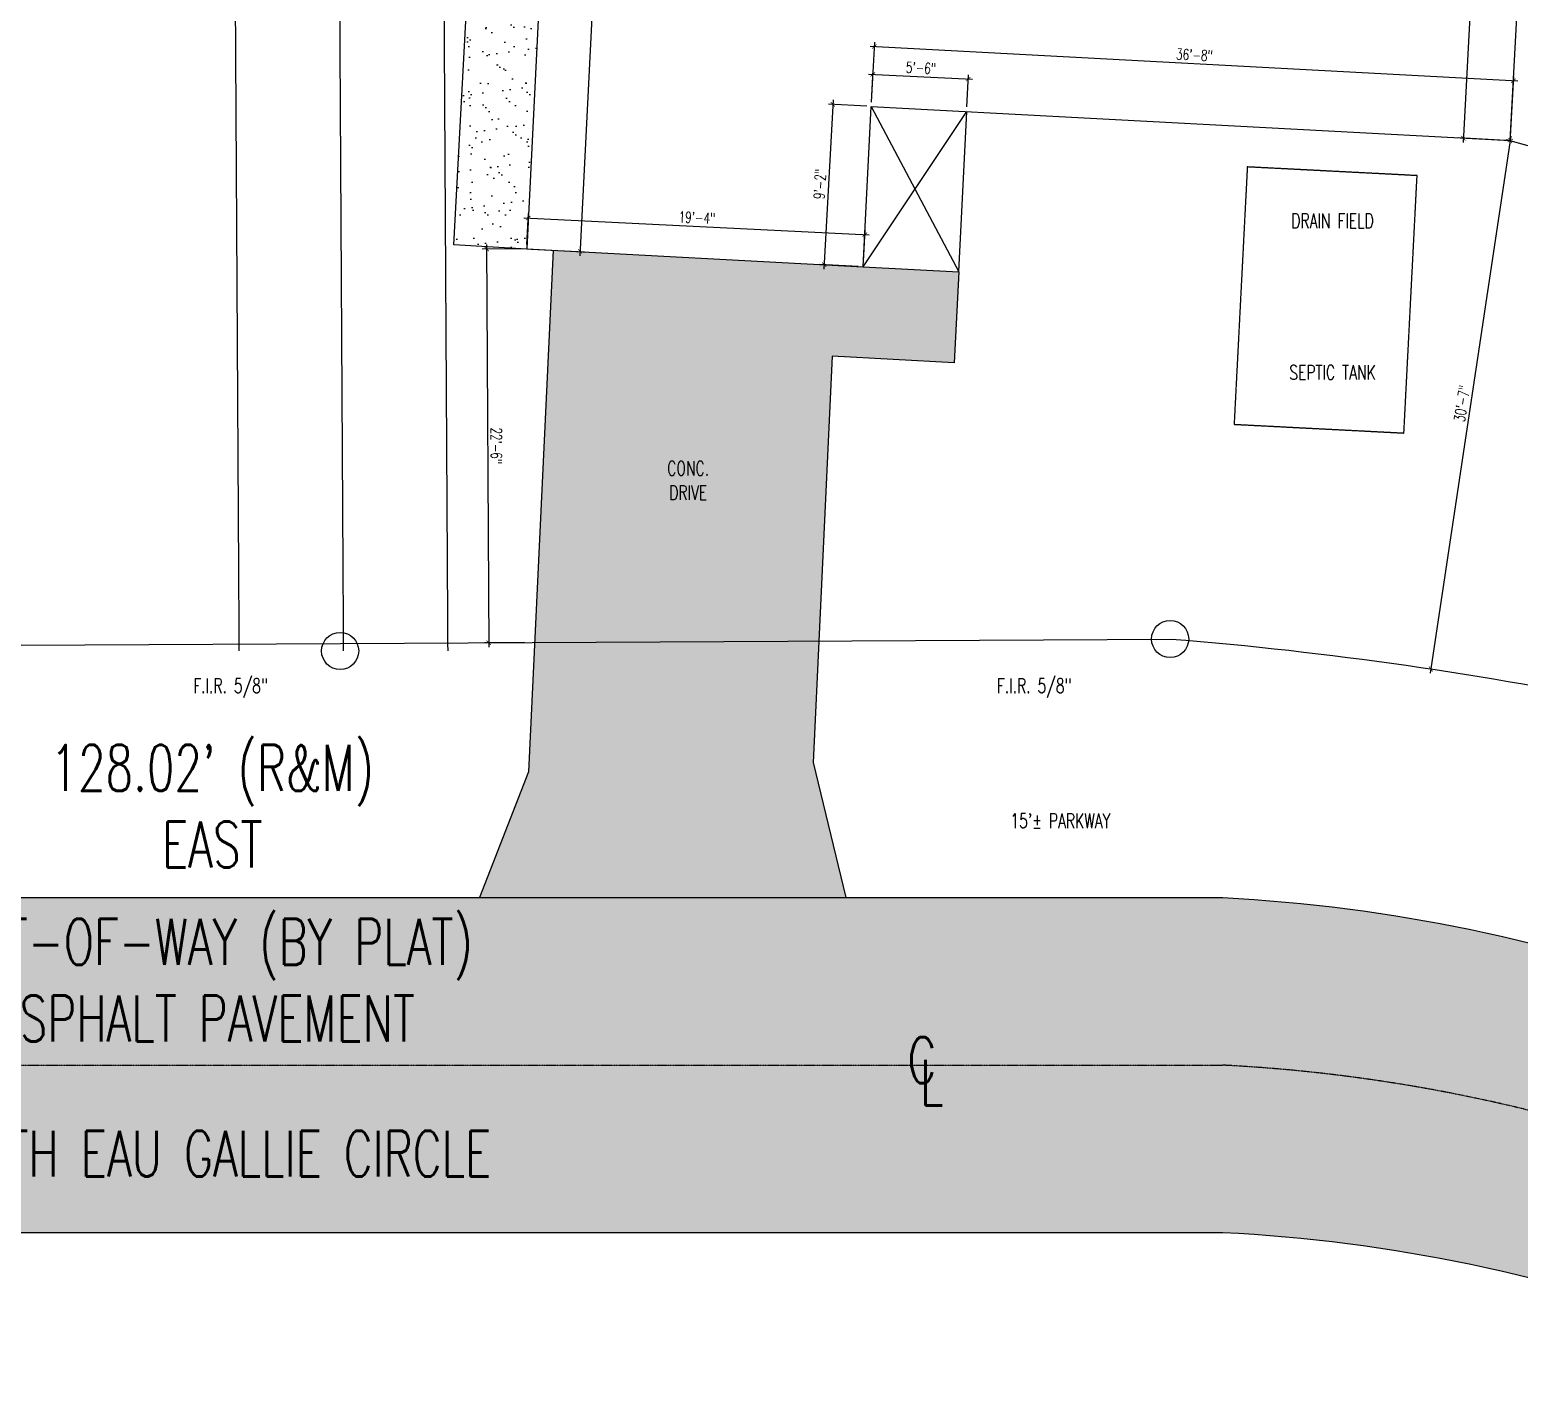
# Model space of a CAD drawing. Header units: inches. Extents: x 44047 to 46838, y -509 to 1872.
# Drawn here: x 45123 to 46147, y -509 to 423 of the extents above; entities that cross this region are included whole.
import ezdxf

# ---------------------------------------------------------------- set-up
doc = ezdxf.new("R2010")
doc.units = ezdxf.units.IN
doc.header["$LTSCALE"] = 0.5
doc.header["$MEASUREMENT"] = 0
doc.linetypes.add('CENTER2', pattern=[1.125, 0.75, -0.125, 0.125, -0.125])
doc.linetypes.add('DASHED', pattern=[0.75, 0.5, -0.25])
doc.layers.get('Defpoints').update_dxf_attribs({"color": 140})
doc.layers.add('A-TEXT', color=3, linetype='Continuous')
doc.layers.add('DIMS', color=8, linetype='Continuous')
doc.styles.add('DimText', font='simplex.shx', dxfattribs={"width": 0.7})
doc.dimstyles.new('Copy of S25-T09375', dxfattribs={"dimscale": 48, "dimtxt": 0.15625, "dimasz": 0.0625, "dimexe": 0.0625, "dimexo": 0.0625, "dimgap": 0.03125, "dimtad": 1, "dimdec": 0, "dimzin": 3, "dimdsep": 46, "dimlunit": 4, "dimtxsty": 'DimText', "dimblk": 'ARCHTICK', "dimcen": 0.09375, "dimdle": 0.0625, "dimclrd": 1, "dimclre": 1, "dimclrt": 2, "dimadec": 1, "dimazin": 1, "dimtfac": 1, "dimtdec": 0, "dimtix": 1, "dimtmove": 2, "dimatfit": 3, "dimfxl": 1, "dimfrac": 1, "dimtzin": 3, "dimlwd": -1, "dimlwe": -1, "dimarcsym": 0})

# ---------------------------------------------------------------- blocks, each defined once
blk = doc.blocks.new('_ArchTick')
at = {"color": 0, "linetype": 'ByBlock', "const_width": 0.15}
blk.add_lwpolyline([(-0.5, -0.5), (0.5, 0.5)], dxfattribs=at)
blk = doc.blocks.new('*D54')
at = {"layer": 'Defpoints', "color": 0, "transparency": 16777216}
for p in [(45492.34733671352, 832.8939042544339), (45464.63066832055, 272.9852326261389), (45501.3204717734, 271.1690094325445)]:
    blk.add_point(p, dxfattribs=at)
at = {"layer": 'DIMS', "color": 1, "transparency": 16777216}
for p, q in [((45495.34366776471, 832.7455795037208), (45532.03347121756, 830.9293563101264)), ((45529.18546491709, 834.0740121120293), (45501.17214702269, 268.1726783813542)), ((45467.62699937174, 272.8369078754258), (45504.31680282459, 271.0206846818314))]:
    blk.add_line(p, q, dxfattribs=at)
at = {"layer": 'DIMS', "color": 1, "transparency": 16777216, "xscale": 3, "yscale": 3, "zscale": 3}
for p, rotation in [((45529.03714016637, 831.0776810608395), 87.16605054410567), ((45501.3204717734, 271.1690094325445), 267.1660505441057)]:
    blk.add_blockref('_ArchTick', p, dxfattribs=dict(at, rotation=rotation))
at = {"layer": 'DIMS', "color": 2, "transparency": 16777216, "insert": (45509.22181447526, 551.4182289772757), "char_height": 7.5, "attachment_point": 5, "rotation": 87.16605054410572, "style": 'DimText'}
blk.add_mtext('46\'-9"', dxfattribs=at)
blk = doc.blocks.new('*D55')
at = {"layer": 'Defpoints', "color": 0, "transparency": 16777216}
for p in [(45696.99323138961, 282.6994132813552), (45464.63066832054, 272.9852326261389), (45695.94553093687, 261.534655654616)]:
    blk.add_point(p, dxfattribs=at)
at = {"layer": 'DIMS', "color": 1, "transparency": 16777216}
for p, q in [((45464.77899307125, 275.9815636773287), (45465.82669352399, 297.1463213040679)), ((45462.68203772209, 294.2983150035911), (45699.9895624408, 282.5510885306421)), ((45696.09385568758, 264.5309867058058), (45697.14155614032, 285.695744332545))]:
    blk.add_line(p, q, dxfattribs=at)
at = {"layer": 'DIMS', "color": 1, "transparency": 16777216, "xscale": 3, "yscale": 3, "zscale": 3}
for p, rotation in [((45465.67836877327, 294.1499902528781), 177.1660505441052), ((45696.99323138961, 282.6994132813552), 357.1660505441052)]:
    blk.add_blockref('_ArchTick', p, dxfattribs=dict(at, rotation=rotation))
at = {"layer": 'DIMS', "color": 2, "transparency": 16777216, "insert": (45581.63068381203, 294.3816932617447), "char_height": 7.5, "attachment_point": 5, "rotation": 357.1660505441052, "style": 'DimText'}
blk.add_mtext('19\'-4"', dxfattribs=at)
blk = doc.blocks.new('*D56')
at = {"layer": 'Defpoints', "color": 0, "transparency": 16777216}
for p in [(45701.35735560892, 370.8597563575172), (45669.03689236428, 262.0402271306048), (45695.44065291715, 260.6230655665654)]:
    blk.add_point(p, dxfattribs=at)
at = {"layer": 'DIMS', "color": 1, "transparency": 16777216}
for p, q in [((45675.11438177914, 375.2726060945274), (45668.87610564119, 259.0445389576339)), ((45698.36166743595, 371.0205430806081), (45671.95790688308, 372.437704644648)), ((45692.44496474419, 260.7838522896564), (45666.04120419132, 262.2010138536962))]:
    blk.add_line(p, q, dxfattribs=at)
at = {"layer": 'DIMS', "color": 1, "transparency": 16777216, "xscale": 3, "yscale": 3, "zscale": 3}
for p, rotation in [((45674.95359505605, 372.2769179215566), 86.92772774656687), ((45669.03689236428, 262.0402271306048), 266.9277277465669)]:
    blk.add_blockref('_ArchTick', p, dxfattribs=dict(at, rotation=rotation))
at = {"layer": 'DIMS', "color": 2, "transparency": 16777216, "insert": (45666.03953031867, 317.4782318446105), "char_height": 7.5, "attachment_point": 5, "rotation": 86.92772774656684, "style": 'DimText'}
blk.add_mtext('9\'-2"', dxfattribs=at)
blk = doc.blocks.new('*D57')
at = {"layer": 'Defpoints', "color": 0, "transparency": 16777216}
for p in [(45768.04095715357, 389.6405851460322), (45701.35735560892, 370.8597563575172), (45766.95053276722, 367.6127547798333)]:
    blk.add_point(p, dxfattribs=at)
at = {"layer": 'DIMS', "color": 1, "transparency": 16777216}
for p, q in [((45699.45144894408, 393.0359114744283), (45771.03728820476, 389.4922603953196)), ((45701.50568035964, 373.856087408707), (45702.59610474599, 395.883917774906)), ((45767.09885751793, 370.6090858310231), (45768.18928190428, 392.6369161972225))]:
    blk.add_line(p, q, dxfattribs=at)
at = {"layer": 'DIMS', "color": 1, "transparency": 16777216, "xscale": 3, "yscale": 3, "zscale": 3}
for p, rotation in [((45702.44777999528, 392.8875867237157), 177.1660505441089), ((45768.04095715357, 389.6405851460322), 357.1660505441089)]:
    blk.add_blockref('_ArchTick', p, dxfattribs=dict(at, rotation=rotation))
at = {"layer": 'DIMS', "color": 2, "transparency": 16777216, "insert": (45735.53925230502, 397.2210774295017), "char_height": 7.5, "attachment_point": 5, "rotation": 357.16605054410894, "style": 'DimText'}
blk.add_mtext('5\'-6"', dxfattribs=at)
blk = doc.blocks.new('*D58')
at = {"layer": 'Defpoints', "color": 0, "transparency": 16777216}
for p in [(46142.70927347284, 388.4635246029443), (45701.35735560892, 370.8597563575163), (46140.50662966238, 347.338852938512)]:
    blk.add_point(p, dxfattribs=at)
at = {"layer": 'DIMS', "color": 1, "transparency": 16777216}
for p, q in [((45700.56429321878, 412.1448785119733), (46145.70497967343, 388.3030741129201)), ((45701.51780609895, 373.855462558106), (45703.7204499094, 414.9801342225387)), ((46140.66708015241, 350.3345591391017), (46142.86972396286, 391.459230803534))]:
    blk.add_line(p, q, dxfattribs=at)
at = {"layer": 'DIMS', "color": 1, "transparency": 16777216, "xscale": 3, "yscale": 3, "zscale": 3}
for p, rotation in [((45703.55999941938, 411.984428021949), 176.9341585486263), ((46142.70927347284, 388.4635246029443), 356.9341585486263)]:
    blk.add_blockref('_ArchTick', p, dxfattribs=dict(at, rotation=rotation))
at = {"layer": 'DIMS', "color": 2, "transparency": 16777216, "insert": (45923.45362730128, 406.1797255445713), "char_height": 7.5, "attachment_point": 5, "rotation": 356.93415854862627, "style": 'DimText'}
blk.add_mtext('36\'-8"', dxfattribs=at)
blk = doc.blocks.new('*D59')
at = {"layer": 'Defpoints', "color": 0, "transparency": 16777216}
for p in [(46158.44499444712, 682.2588061644278), (46108.22203730321, 349.0680207264777), (46140.50662966238, 347.338852938512)]:
    blk.add_point(p, dxfattribs=at)
at = {"layer": 'DIMS', "color": 1, "transparency": 16777216}
for p, q in [((46126.32085257797, 686.9836801529832), (46108.06158681319, 346.072314525888)), ((46155.44928824653, 682.419256654452), (46123.16469588735, 684.1484244424182)), ((46137.51092346179, 347.4993034285362), (46105.22633110262, 349.2284712165024))]:
    blk.add_line(p, q, dxfattribs=at)
at = {"layer": 'DIMS', "color": 1, "transparency": 16777216, "xscale": 3, "yscale": 3, "zscale": 3}
for p, rotation in [((46126.16040208795, 683.9879739523935), 86.93415854862693), ((46108.22203730321, 349.0680207264777), 266.9341585486269)]:
    blk.add_blockref('_ArchTick', p, dxfattribs=dict(at, rotation=rotation))
at = {"layer": 'DIMS', "color": 2, "transparency": 16777216, "insert": (46111.23547046346, 516.8469881946125), "char_height": 7.5, "attachment_point": 5, "rotation": 86.9341585486269, "style": 'DimText'}
blk.add_mtext('27\'-11"', dxfattribs=at)
blk = doc.blocks.new('*D60')
at = {"layer": 'Defpoints', "color": 0, "transparency": 16777216}
for p in [(46140.50662966238, 347.338852938512), (46322.28491253169, 297.1559246201978), (46322.28491253169, 297.1559246201959)]:
    blk.add_point(p, dxfattribs=at)
at = {"layer": 'DIMS', "color": 1, "transparency": 16777216}
blk.add_line((46137.61480354953, 348.1371897928366), (46325.17673864454, 296.3575877658695), dxfattribs=at)
at = {"layer": 'DIMS', "color": 1, "transparency": 16777216, "xscale": 3, "yscale": 3, "zscale": 3}
for p, rotation in [((46140.50662966238, 347.3388529385102), 164.5669445864822), ((46322.28491253169, 297.1559246201959), 344.5669445864821)]:
    blk.add_blockref('_ArchTick', p, dxfattribs=dict(at, rotation=rotation))
at = {"layer": 'DIMS', "color": 2, "transparency": 16777216, "insert": (46232.98294079552, 327.9966145037306), "char_height": 7.5, "attachment_point": 5, "rotation": 344.5669445864821, "style": 'DimText'}
blk.add_mtext('15\'-9"', dxfattribs=at)
blk = doc.blocks.new('*D40')
at = {"layer": 'Defpoints', "color": 0, "transparency": 16777216}
for p in [(46140.50662966237, 347.3388529385129), (46085.87890991435, -15.69962033948104), (46085.87890991431, -15.69962033947468)]:
    blk.add_point(p, dxfattribs=at)
at = {"layer": 'DIMS', "color": 1, "transparency": 16777216}
blk.add_line((46140.95302514966, 350.3054555524359), (46085.43251442698, -18.6662229533913), dxfattribs=at)
at = {"layer": 'DIMS', "color": 1, "transparency": 16777216, "xscale": 3, "yscale": 3, "zscale": 3}
for p, rotation in [((46140.50662966233, 347.3388529385193), 81.44269594354611), ((46085.87890991431, -15.69962033947468), 261.4426959435461)]:
    blk.add_blockref('_ArchTick', p, dxfattribs=dict(at, rotation=rotation))
at = {"layer": 'DIMS', "color": 2, "transparency": 16777216, "insert": (46107.29488125828, 166.7070930421824), "char_height": 7.5, "attachment_point": 5, "rotation": 81.44269594354611, "style": 'DimText'}
blk.add_mtext('30\'-7"', dxfattribs=at)
blk = doc.blocks.new('*D41')
at = {"layer": 'Defpoints', "color": 0, "transparency": 16777216}
for p in [(45464.63066832054, 272.985232626139), (45438.51877933544, 2.368447407434047), (45466.07285314382, 2.515369754508555)]:
    blk.add_point(p, dxfattribs=at)
at = {"layer": 'DIMS', "color": 1, "transparency": 16777216}
for p, q in [((45461.63071096731, 272.969236415251), (45434.07663715893, 272.8223140681765)), ((45437.06059830127, 275.8382676323008), (45438.53477554633, -0.6315099458023781)), ((45463.07289579059, 2.499373543620607), (45435.51882198221, 2.352451196546099))]:
    blk.add_line(p, q, dxfattribs=at)
at = {"layer": 'DIMS', "color": 1, "transparency": 16777216, "xscale": 3, "yscale": 3, "zscale": 3}
for p, rotation in [((45437.07659451216, 272.8383102790644), 90.30550657168006), ((45438.51877933544, 2.368447407434047), 270.30550657168)]:
    blk.add_blockref('_ArchTick', p, dxfattribs=dict(at, rotation=rotation))
at = {"layer": 'DIMS', "color": 2, "transparency": 16777216, "insert": (45443.76188785226, 137.6351808339459), "char_height": 7.5, "attachment_point": 5, "rotation": 270.3055065716801, "style": 'DimText'}
blk.add_mtext('22\'-6"', dxfattribs=at)
blk = doc.blocks.new('A$C026a42d6')
at = {"layer": 'DIMS', "char_height": 31.54488057762764, "attachment_point": 5, "style": 'DimText'}
for s, insert in [('C', (7.886220144406252, 31.18627309684359)), ('L', (14.64550342740404, 15.77244028881375))]:
    blk.add_mtext(s, dxfattribs=dict(at, insert=insert))

msp = doc.modelspace()

# ---------------------------------------------------------------- hatches: boundary and pattern name
at = {"true_color": 0x636466}
h = msp.add_hatch(dxfattribs=at)
h.set_pattern_fill('AR-SAND', color=251, scale=10)
h.set_pattern_definition([(37.50000000000001, (4984.602370464141, 0.01067052681571568), (-0.6299335810960816, 19.26823769013158), [0, -15.2, 0, -17, 0, -16.25]), (7.499999999999999, (4984.602370464141, 0.01067052681571568), (17.69776705267727, 28.2214606522974), [0, -8.2, 0, -13.7, 0, -5.25]), (327.5, (4972.302370464141, 0.01067052681571568), (31.14141861751495, 0.05659053536964942), [0, -5, 0, -18, 0, -23.5]), (317.5, (4972.302370464141, 0.01067052681571568), (30.06126604572294, 8.776755649342494), [0, -2.5, 0, -11.8, 0, -13.5])])
h.paths.add_polyline_path([(45492.1317797638, 832.9045747812492), (45444.40643254432, 835.2670808288385), (45414.21896953658, 275.6844163165828), (45464.40330036688, 272.7573072497409)])
h = msp.add_hatch(dxfattribs=at)
h.set_pattern_fill('AR-CONC', color=251, scale=5, angle=42)
h.set_pattern_definition([(91.99999999999997, (0, 0), (28.75087836759688, 21.66534082503665), [3.75, -41.25]), (37.00000000000002, (0, 0), (-30.32135570618205, 23.30724639651986), [3, -33]), (142.45144446, (2.395906478340727, 1.805445060818849), (-1.570477163336825, 44.97258685799973), [3.1870096, -35.0571056]), (88.1842, (-6.691306063588582, 7.431448254773942), (45.19344445726706, 29.55595208426947), [5.625, -61.875]), (138.63563549, (-2.925185777680762, 9.894441924082043), (2.138830924835929, 67.46610560082166), [4.7805171, -52.58568799999999]), (33.18416398999994, (-6.691306063588582, 7.431448254773942), (2.138830918699526, 67.46610556134878), [4.5, -49.50000005]), (63, (-1.302755420304465, 8.919239222874747), (35.64965047576145, 5.010231624325478), [3.75, -41.24999999999999]), (7.999999999999972, (-1.302755420304465, 8.919239222874747), (-15.2200779733258, 35.08506196281814), [3, -33]), (113.45144474, (1.668048765825351, 9.336758521672472), (20.42957228351293, 40.09529328404535), [3.1870095, -35.0571056]), (79.5, (0, 0), (-10.68564663548421, 12.77624381348309), [0, -32.59999999999999, 0, -33.5, 0, -33.125]), (49.50000000000001, (0, 0), (-3.420709121800733, 23.45664509481331), [0, -19.1, 0, -31.85, 0, -12.625]), (9.5, (-8.286064804072947, -7.460806260901269), (20.58997680826171, 17.02176970926481), [0, -12.5, 0, -39, 0, -51.75]), (359.4999999999999, (-12.00178893145992, -10.80645929269556), (18.32042382546056, 23.23101073684693), [0, -16.25, 0, -25.9, 0, -36.75])])
h.paths.add_polyline_path([(45043.13986309636, 304.1411898162805), (44774.66727126719, 304.1411898162805), (44774.66727126719, 255.2551079925615), (44844.96330785243, 255.2551079925615), (44844.96330785243, -0.7964770823440688), (45043.13986309636, 0.2602292629352689)])
h.paths.add_polyline_path([(45043.13986309636, -75.92291139280132), (45043.13986309636, 0.2602292629352689), (44844.96330785243, -0.7964770823440404), (44844.96330785243, -75.92291139280132), (44803.14775308849, -172.8468784548314), (45084.95541786029, -172.8468784548314)])
h.paths.add_polyline_path([(45761.47885812657, 257.0786156768008), (45695.89918700606, 260.5984547962435), (45482.82362363501, 272.0108151099531), (45470.09943075953, 2.536840054620711), (45665.35569774291, 3.577974996253545), (45674.59346382232, 199.2161243398875), (45758.39202433421, 194.7210125292397)])
h.paths.add_polyline_path([(45661.4105023905, -79.97368791773141), (45665.35569774291, 3.577974996253545), (45470.09943075953, 2.536840054620711), (45465.89642392641, -86.47477503089726), (45432.07964968676, -172.8468784548313), (45683.94325449236, -172.8468784548313)])
h.paths.add_polyline_path([(44933.19426166345, 97.96204252307756), (44967.52759499678, 97.96204252307756), (44967.52759499678, 129.6287091897442), (44933.19426166345, 129.6287091897442)], flags=24)
h.paths.add_polyline_path([(45558.3769707106, 97.96204252307749), (45592.71030404394, 97.96204252307749), (45592.71030404394, 129.6287091897441), (45558.3769707106, 129.6287091897441)], flags=24)
h = msp.add_hatch(dxfattribs=at)
h.set_pattern_fill('DOTS', color=251, scale=300)
h.set_pattern_definition([(0, (4984.817927413853, 0), (9.375, 18.75), [0, -18.75])])
edge = h.paths.add_edge_path()
edge.add_line((44138.68971632418, -172.8468784548313), (45943.03045205708, -172.8468784548313))
edge.add_arc((45885.46380493096, -1290.624978421921), 1119.259487173274, 69.45666104341842, 87.05181694899738, ccw=False)
edge.add_line((46278.22962857567, -242.5425353841274), (46453.81982513994, -329.5397442958929))
edge.add_line((46453.81982513994, -329.5397442958929), (46350.47372085044, -508.5404476896247))
edge.add_line((46350.47372085044, -508.5404476896247), (46278.22962857567, -472.7466818003741))
edge.add_arc((45885.46380493096, -1520.829124838168), 1119.259487173276, 69.45666104341844, 87.05181694899741)
edge.add_line((45943.03045205708, -403.051024871078), (44138.68971632418, -403.051024871078))
edge.add_line((44138.68971632418, -403.051024871078), (44138.68971632418, -172.8468784548313))

# ---------------------------------------------------------------- linework, layer by layer
at = {"color": 30, "linetype": 'DASHED', "true_color": 0xf26722}
for p, q in [((45258.16002255239, 1496.673891788083), (45266.87567404407, -3.326108211917017)), ((45401.59118153949, 1496.673891788083), (45410.30683303118, -3.326108211917017))]:
    msp.add_line(p, q, dxfattribs=at)
at = {"color": 251, "linetype": 'DASHED', "true_color": 0x636466}
msp.add_line((45329.87560204594, 1496.673891788083), (45338.59125353763, -3.326108211917017), dxfattribs=at)
at = {"color": 251, "true_color": 0x636466}
for p, q in [((45701.35735560892, 370.8597563575169), (45761.47885812658, 257.0786156768006)), ((45695.89918700606, 260.5984547962435), (45766.93739117471, 367.3472794529778))]:
    msp.add_line(p, q, dxfattribs=at)
at = {"color": 1}
for p, q in [((45761.47885812658, 257.0786156768006), (45766.93739117471, 367.3472794529779)), ((45695.89918700606, 260.5984547962435), (45761.47885812658, 257.0786156768006))]:
    msp.add_line(p, q, dxfattribs=at)
msp.add_lwpolyline([(44370.55186371176, -3.326108211917017), (45907.46605466992, 4.868942790641238, -0.0312761476048974), (46228.84355467623, -41.31793788934374), (46653.43186371175, 1496.673891788083), (44370.55186371176, 1496.673891788083), (44370.55186371176, 1203.188059034248), (44383.88245236483, 1066.247669594242), (44371.15186371176, 666.541189816282)], format="xyb", close=True)
for points in [[(45464.61885731659, 272.7466367229255), (45414.43452648629, 275.6737457897671), (45444.62198949403, 835.2564103020229)], [(45482.82362363501, 272.0108151099533), (45465.89642392641, -86.4747750308973), (45432.07964968676, -172.846878454832)], [(45761.47895256731, 257.0805234885485), (45758.39202433421, 194.7210125292397), (45674.59346382232, 199.2161243398875), (45661.4105023905, -79.97368791773107), (45683.94325449236, -172.8468784548318)]]:
    msp.add_lwpolyline(points, dxfattribs=at)
msp.add_lwpolyline([(46140.50662966238, 347.338852938512), (46158.44499444712, 682.2588061644274), (45718.67532420057, 705.8129381000217), (45724.8045329195, 820.2489149625435), (45492.33773175375, 832.6998729884472), (45464.63066832054, 272.9852326261389), (45695.89918700606, 260.5984547962435), (45701.35735560892, 370.8597563575169)], close=True)
at = {"color": 251, "linetype": 'DASHED', "true_color": 0x636466}
msp.add_lwpolyline([(46076.46384432702, 323.2648994397023), (45959.78395929447, 329.2483240902116), (45950.71474271105, 152.3938953813586), (46067.3946277436, 146.4104707308493)], close=True, dxfattribs=at)
at = {"color": 1}
for points in [[(44138.68971632418, -172.8468784548313), (45943.03045205708, -172.8468784548313, -0.07692454502789291), (46278.22962857567, -242.5425353841274), (46417.69906065462, -311.6434963534136)], [(46350.47372085044, -508.5404476896247), (46278.22962857567, -472.7466818003741, 0.07692454502789291), (45943.03045205708, -403.051024871078), (44138.68971632418, -403.051024871078)]]:
    msp.add_lwpolyline(points, format="xyb", dxfattribs=at)
at = {"color": 1, "linetype": 'CENTER2', "ltscale": 2}
msp.add_lwpolyline([(44138.68971632418, -287.9489516629546), (45943.03045205708, -287.9489516629546, -0.07692454502789291), (46278.22962857567, -357.6446085922507), (46402.14677299519, -419.0400959927574)], format="xyb", dxfattribs=at)
at = {"color": 1}
for centre in [(45906.7481869128, 4.865115014883031), (45336.38923604012, -3.326108211917017)]:
    msp.add_circle(centre, 12.75543323627398, dxfattribs=at)

# ---------------------------------------------------------------- block references
msp.add_blockref('A$C026a42d6', (45728.34656184743, -315.7597506453894), dxfattribs=at)

# ---------------------------------------------------------------- texts
at = {"layer": 'A-TEXT', "attachment_point": 5, "style": 'DimText'}
for s, insert, char_height in [('DRAIN FIELD', (46018.31979250349, 292.2647135412553), 10), ('SEPTIC TANK', (46018.31979250349, 188.0772416483378), 10), ('CONC. \\PDRIVE', (45575.54363737727, 113.7953758564108), 10), ('\\A1;\\pxi-3,l4,t4;F.I.R.^I5/8"', (45256.12907311125, -28.89063746522872), 10), ('\\A1;\\pxi-3,l4,t4;F.I.R.^I5/8"', (45808.37160444321, -28.89063746522872), 10), ("128.02' (R&M)\\PEAST", (45248.54272989689, -110.0025089971164), 31.54488057762764), ("\\A1;15'%%P PARKWAY", (45831.32009441964, -119.9981690562994), 10), ("50' RIGHT-OF-WAY (BY PLAT)\\P19'%%P ASPHALT PAVEMENT", (45201.88953501736, -229.5657440461505), 31.54488057762764), ('NORTH EAU GALLIE CIRCLE', (45242.90298740893, -348.7544442086505), 31.54488057762764)]:
    msp.add_mtext(s, dxfattribs=dict(at, insert=insert, char_height=char_height))

# ---------------------------------------------------------------- dimensions: what is measured, and where the dimension line sits
at = {"layer": 'DIMS', "color": 1}
for p1, p2, distance, picture, middle in [((45492.34733671351, 832.8939042544334), (45464.63066832054, 272.9852326261389), 36.73472940009504, '*D54', (45509.22181447526, 551.4182289772757)), ((46158.44499444712, 682.2588061644274), (46140.50662966238, 347.338852938512), -32.33086644425886, '*D59', (46111.23547046346, 516.8469881946125)), ((45701.35735560892, 370.8597563575169), (46140.50662966238, 347.338852938512), 41.18361639369646, '*D58', (45923.45362730128, 406.1797255445713)), ((45701.35735560892, 370.8597563575169), (45766.95053276721, 367.6127547798339), 22.054803013955546, '*D57', (45735.53925230502, 397.2210774295017)), ((45701.35735560892, 370.8597563575169), (45695.44065291715, 260.6230655665652), -26.441764658048168, '*D56', (45666.03953031867, 317.4782318446105)), ((46140.50662966238, 347.338852938512), (46085.87890991436, -15.69962033948104), -5.1310669226429397e-11, '*D40', (46107.29488125828, 166.7070930421824)), ((46140.50662966238, 347.338852938512), (46322.28491253169, 297.1559246201971), -1.1574982386587706e-12, '*D60', (46232.98294079552, 327.9966145037306)), ((45464.63066832054, 272.9852326261389), (45695.94553093687, 261.534655654616), 21.190673458795253, '*D55', (45581.63068381203, 294.3816932617447)), ((45464.63066832054, 272.9852326261389), (45466.07285314382, 2.515369754508554), -27.554465511305523, '*D41', (45443.76188785226, 137.6351808339459))]:
    dim = msp.add_aligned_dim(p1=p1, p2=p2, distance=distance, dimstyle='Copy of S25-T09375', dxfattribs=at)
    dim.commit()
    dim.dimension.update_dxf_attribs({"geometry": picture, "text_midpoint": middle})

doc.saveas('drawing.dxf')
